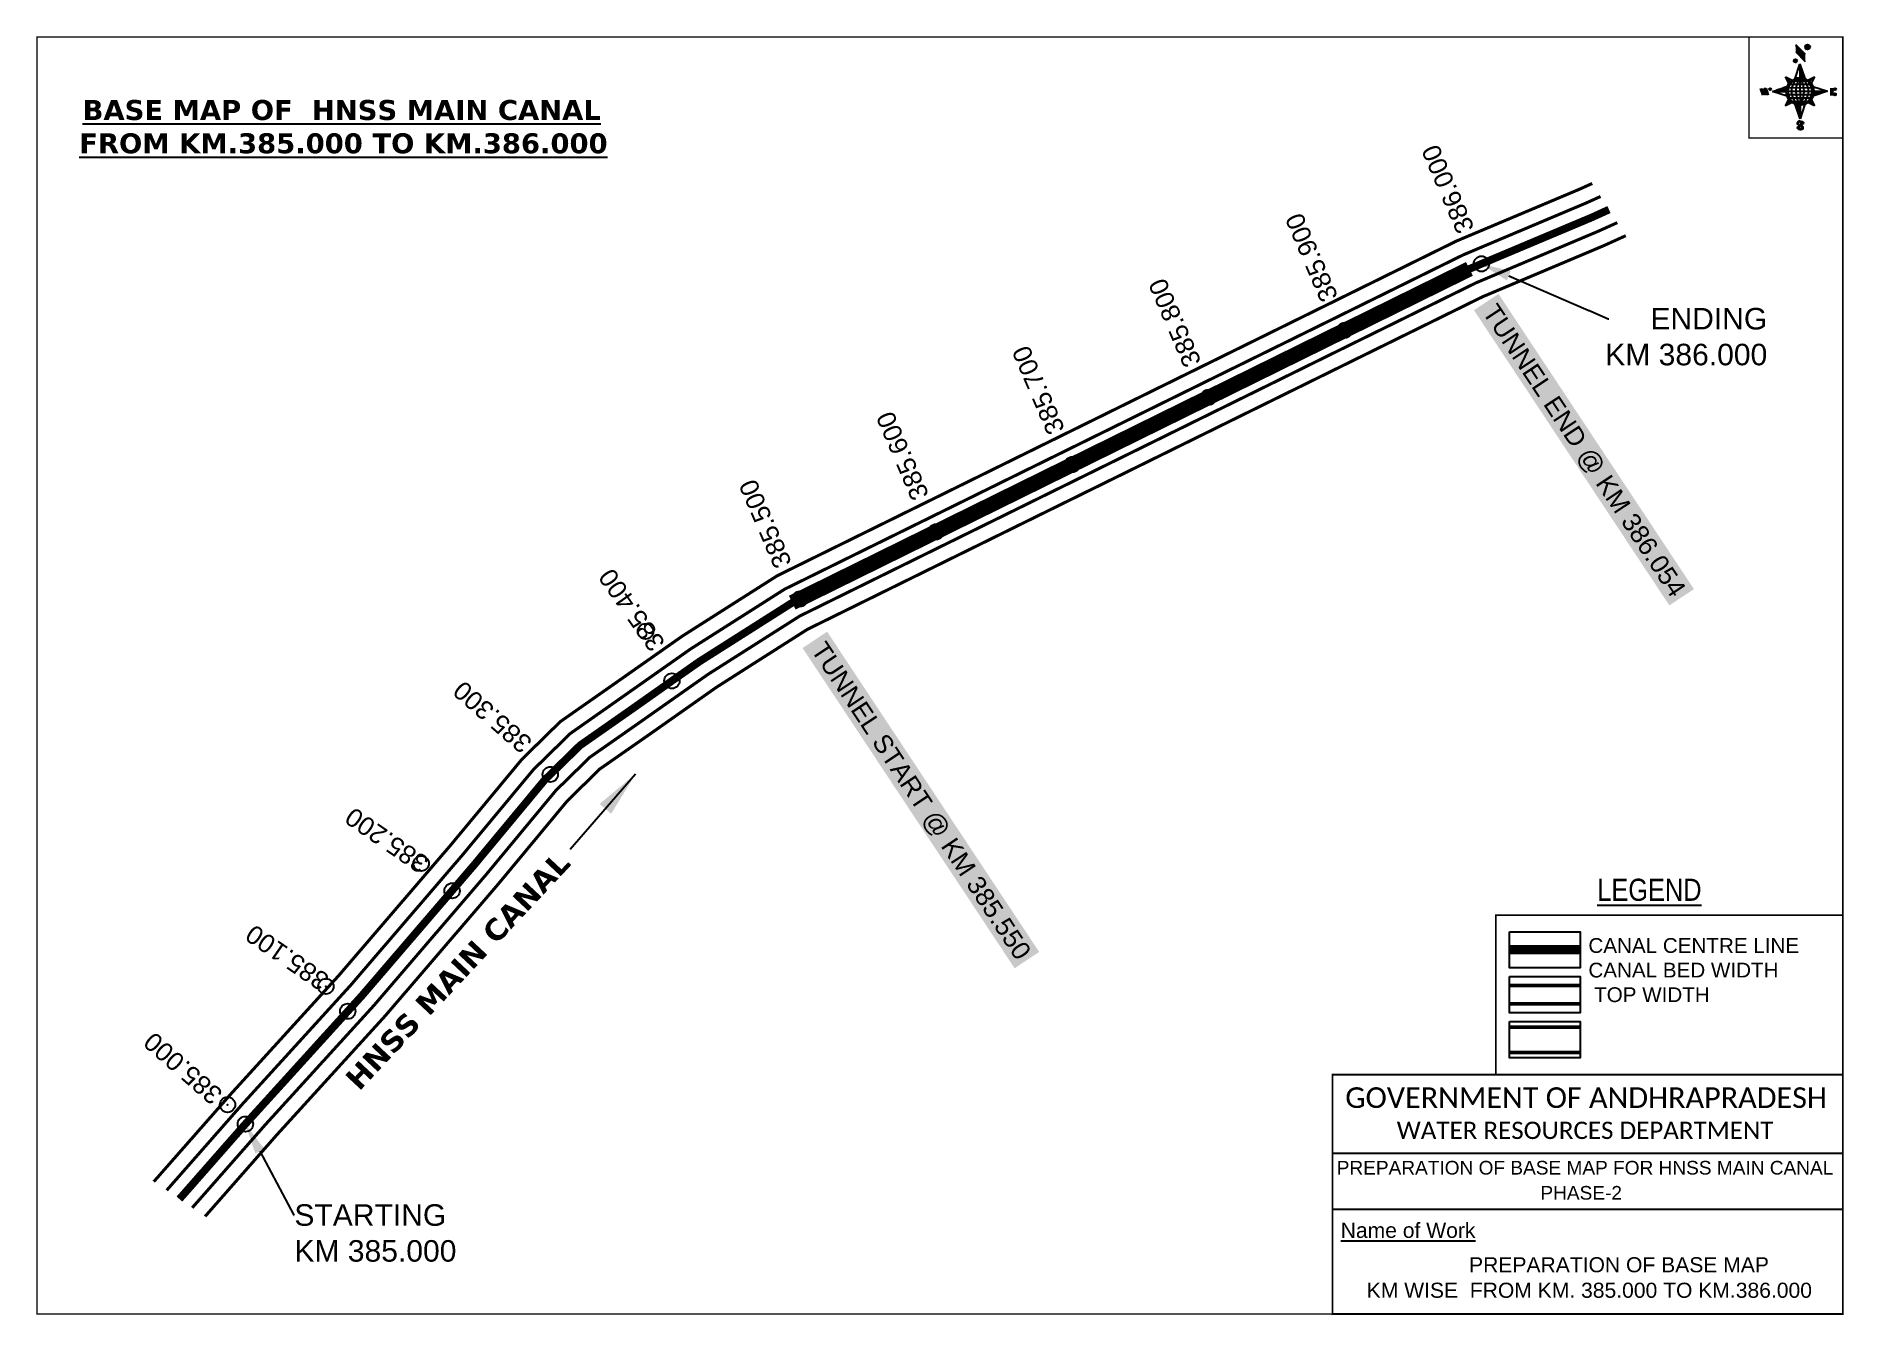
# Model space of a CAD drawing. Header units: inches. Extents: x 178180 to 179357, y 1582573 to 1583405.
import ezdxf
from ezdxf import colors
from ezdxf.entities.mleader import LeaderData, LeaderLine
from ezdxf.enums import TextEntityAlignment as Align
from ezdxf.math import Vec2, Vec3

# ---------------------------------------------------------------- set-up
doc = ezdxf.new("R2010")
doc.units = ezdxf.units.IN
doc.header["$MEASUREMENT"] = 0
doc.header["$PDMODE"] = 32
doc.header["$PDSIZE"] = 10
doc.linetypes.add('HIDDEN2', pattern=[0.1875, 0.125, -0.0625])
for name, color, linetype in [('AQUADUCT', 1, 'Continuous'), ('bord', 1, 'Continuous'), ('CANAL1', 242, 'Continuous'), ('CSMark', 72, 'Continuous'), ('DCBMS', 232, 'Continuous'), ('PAGE', 7, 'Continuous'), ('STRUCTURE', 5, 'Continuous'), ('TEXT', 6, 'Continuous')]:
    doc.layers.add(name, color=color, linetype=linetype)
doc.styles.add('ARIALN', font='ARIALN_1.TTF')
doc.styles.get("Standard").update_dxf_attribs({"font": 'ARIAL_1.TTF'})
doc.dimstyles.get("Standard").update_dxf_attribs({"dimtxt": 0.18, "dimasz": 0.18, "dimexe": 0.18, "dimexo": 0.0625, "dimgap": 0.09, "dimtad": 0, "dimtih": 1, "dimtoh": 1, "dimdec": 4, "dimzin": 0, "dimdsep": 46, "dimtxsty": 'Standard', "dimcen": 0.09, "dimadec": 0, "dimazin": 0, "dimtfac": 1, "dimtdec": 4, "dimtofl": 0, "dimtmove": 0, "dimatfit": 3, "dimfxl": 0, "dimtolj": 1, "dimtzin": 0, "dimarcsym": 0})
pattern_1 = [(267.297113149, (-8720374.938, 50637915.138), (10.5367255337, -0.497431438), [])]
pattern_2 = [(357.297113149, (-8720374.938, 50637915.138), (0.497431438, 10.5367255337), [])]

# ---------------------------------------------------------------- blocks, each defined once
blk = doc.blocks.new('*X8')
at = {"color": 0, "linetype": 'Continuous'}
for p, q in [((6321.6, 240.5), (6322.3, 241.2)), ((6321.6, 240.3), (6322.3, 241)), ((6321.6, 240.1), (6322.3, 240.8)), ((6321.6, 239.9), (6322.4, 240.7)), ((6321.6, 239.8), (6322.4, 240.6)), ((6321.6, 239.6), (6322.5, 240.5)), ((6321.6, 239.4), (6322.5, 240.3)), ((6321.6, 239.2), (6322.6, 240.2)), ((6321.7, 239.1), (6322.6, 240.1)), ((6321.8, 240.8), (6322.4, 241.4)), ((6321.8, 239), (6322.7, 240)), ((6321.8, 239), (6322.8, 239.9)), ((6321.9, 238.9), (6322.9, 239.8)), ((6322, 238.8), (6323, 239.7)), ((6322.1, 241.3), (6322.4, 241.6)), ((6322.1, 238.7), (6323.1, 239.6)), ((6322.2, 238.6), (6323.1, 239.6)), ((6322.3, 238.5), (6323.2, 239.5)), ((6322.4, 238.5), (6323.3, 239.4)), ((6322.5, 238.4), (6323.4, 239.3)), ((6322.7, 238.4), (6323.6, 239.3)), ((6322.8, 238.3), (6323.7, 239.2)), ((6322.9, 238.3), (6323.8, 239.1)), ((6323.1, 238.2), (6323.9, 239.1)), ((6323.2, 238.2), (6324, 239)), ((6323.3, 238.2), (6324.2, 239)), ((6323.5, 238.1), (6324.3, 238.9)), ((6323.7, 238.1), (6324.4, 238.9)), ((6323.8, 238.1), (6324.6, 238.8)), ((6324.1, 238.2), (6324.7, 238.8)), ((6324.3, 238.3), (6324.9, 238.8)), ((6324.6, 238.3), (6325.1, 238.8)), ((6324.8, 238.4), (6325.2, 238.8)), ((6325.1, 238.5), (6325.4, 238.8)), ((6325.4, 238.6), (6325.6, 238.8))]:
    blk.add_line(p, q, dxfattribs=at)
blk = doc.blocks.new('*X7')
at = {"color": 0, "linetype": 'Continuous'}
for p, q in [((6324.4, 240.3), (6324.5, 240.4)), ((6324.6, 240.3), (6324.8, 240.5)), ((6324.7, 240.2), (6325, 240.5)), ((6324.8, 240.2), (6325.2, 240.6)), ((6325, 240.1), (6325.5, 240.6)), ((6325.1, 240.1), (6325.6, 240.6)), ((6325.2, 240), (6325.8, 240.6)), ((6325.3, 240), (6326, 240.6)), ((6325.4, 239.9), (6326.1, 240.6)), ((6325.5, 239.8), (6326.2, 240.5)), ((6325.6, 239.8), (6326.3, 240.5)), ((6325.7, 239.7), (6326.5, 240.4)), ((6325.9, 239.6), (6326.6, 240.3)), ((6326, 239.5), (6326.7, 240.3)), ((6326, 239.4), (6326.8, 240.2)), ((6326.1, 239.3), (6327, 240.2)), ((6326.2, 239.3), (6327.1, 240.1)), ((6326.3, 239.2), (6327.1, 240)), ((6326.4, 239.1), (6327.2, 239.9)), ((6326.5, 239), (6327.3, 239.8)), ((6326.5, 238.9), (6327.4, 239.7)), ((6326.6, 238.8), (6327.5, 239.6)), ((6326.7, 238.7), (6327.5, 239.5)), ((6326.8, 238.6), (6327.6, 239.4)), ((6326.8, 238.5), (6327.7, 239.3)), ((6326.8, 236.5), (6327.4, 237)), ((6326.9, 238.3), (6327.8, 239.2)), ((6326.9, 238.2), (6327.9, 239.1)), ((6326.9, 236.8), (6327.6, 237.4)), ((6327, 238.1), (6327.8, 239)), ((6327, 237.9), (6327.8, 238.8)), ((6327, 237.8), (6327.8, 238.6)), ((6327, 237.6), (6327.8, 238.4)), ((6327, 237.4), (6327.8, 238.2)), ((6327, 237.3), (6327.8, 238)), ((6327, 237.1), (6327.8, 237.9))]:
    blk.add_line(p, q, dxfattribs=at)
blk = doc.blocks.new('H')
at = {"layer": 'bord', "extrusion": (0.000427885, 0.004792, 0.999988)}
h = blk.add_hatch(dxfattribs=at)
h.set_pattern_fill('LINE', color=8, scale=84.387686, angle=-2.7029, style=0)
h.set_pattern_definition(pattern_2)
h.paths.add_polyline_path([(-492, 786, -0.090992), (-448, 775), (-486, 912)])
h = blk.add_hatch(dxfattribs=at)
h.set_pattern_fill('LINE', color=8, scale=84.387686, angle=-92.7029, style=0)
h.set_pattern_definition(pattern_1)
h.paths.add_polyline_path([(-625, 665, -0.090992), (-615, 710), (-751, 671)])
h = blk.add_hatch(dxfattribs=at)
h.set_pattern_fill('LINE', color=8, scale=84.387686, angle=-2.7029, style=0)
h.set_pattern_definition(pattern_2)
h.paths.add_polyline_path([(-504, 533, -0.090992), (-549, 543), (-510, 406)])
h = blk.add_hatch(dxfattribs=at)
h.set_pattern_fill('LINE', color=8, scale=84.387686, angle=-92.7029, style=0)
h.set_pattern_definition(pattern_1)
h.paths.add_polyline_path([(-246, 647), (-372, 653, -0.090992), (-382, 609)])
for p, q in [((-519, 1020, -1217), (-435, 927, -1216)), ((-516, 1087, -1217), (-432, 994, -1217)), ((-538, 774, -1216), (-487, 906, -1216)), ((-487, 906, -1216), (-493, 780, -1216)), ((-487, 906, -1216), (-448, 769, -1216)), ((-865, 701, -1215), (-847, 638, -1215)), ((-847, 700, -1215), (-829, 637, -1215)), ((-829, 699, -1215), (-811, 636, -1215)), ((-829, 699, -1215), (-811, 698, -1215)), ((-811, 698, -1215), (-794, 635, -1215)), ((-752, 665, -1215), (-615, 704, -1215)), ((-627, 794, -1216), (-567, 760, -1216)), ((-627, 794, -1216), (-584, 747, -1215)), ((-599, 731, -1215), (-627, 794, -1216)), ((-421, 753, -1216), (-359, 781, -1216)), ((-359, 781, -1216), (-405, 739, -1216)), ((-359, 781, -1216), (-392, 721, -1215)), ((-379, 693, -1215), (-246, 641, -1215)), ((-213, 669, -1215), (-217, 601, -1215)), ((-752, 665, -1215), (-625, 659, -1215)), ((-619, 614, -1215), (-752, 665, -1215)), ((-639, 526, -1214), (-606, 585, -1215)), ((-639, 526, -1214), (-593, 568, -1215)), ((-577, 553, -1215), (-639, 526, -1214)), ((-511, 400, -1214), (-549, 537, -1214)), ((-460, 533, -1215), (-511, 400, -1214)), ((-505, 527, -1214), (-511, 400, -1214)), ((-371, 513, -1214), (-431, 546, -1215)), ((-371, 513, -1214), (-414, 560, -1215)), ((-399, 576, -1215), (-371, 513, -1214)), ((-246, 641, -1215), (-383, 603, -1215)), ((-373, 647, -1215), (-246, 641, -1215)), ((-197, 600, -1215), (-194, 668, -1215))]:
    blk.add_line(p, q, dxfattribs=at)
at = {"layer": 'bord', "color": 8, "linetype": 'ByBlock', "extrusion": (0.000427885, 0.004792, 0.999988)}
for p, q in [((-375, 679, -1215), (-620, 691, -1215)), ((-386, 711, -1215), (-605, 722, -1215)), ((-411, 744, -1216), (-578, 752, -1216)), ((-493, 780, -1216), (-505, 527, -1214)), ((-373, 647, -1215), (-625, 659, -1215)), ((-378, 616, -1215), (-623, 628, -1215)), ((-392, 585, -1215), (-611, 595, -1215)), ((-420, 555, -1215), (-587, 562, -1215))]:
    blk.add_line(p, q, dxfattribs=at)
at = {"layer": 'bord', "extrusion": (0.000427885, 0.004792, 0.999988), "elevation": -1212}
for points, const_width in [([(-522, 960), (-516, 1093)], 1.61), ([(-434, 933), (-428, 1066)], 1.61), ([(-870, 707), (-846, 706)], 0.642), ([(-829, 643), (-821, 678)], 0.642), ([(-793, 641), (-782, 694)], 0.642), ([(-223, 676), (-174, 673)], 0.706), ([(-829, 643), (-855, 644)], 0.642), ([(-811, 642), (-784, 641)], 0.642), ([(-177, 605), (-226, 607)], 0.706), ([(-195, 645), (-185, 644)], 0.706)]:
    blk.add_lwpolyline(points, dxfattribs=dict(at, const_width=const_width))
for points, const_width in [([(-414, 1073, 1), (-398, 1058, 1)], 22.3), ([(-530, 950, 1), (-520, 939, 1)], 14.8), ([(-776, 697, 1), (-769, 690, 1)], 8.9), ([(-180, 618, 1), (-173, 611, 1)], 9.79), ([(-178, 667, 1), (-171, 660, 1)], 9.79), ([(-490, 362, 1), (-498, 369, 1)], 11.1), ([(-525, 322, 1), (-533, 329, 1)], 11.1)]:
    blk.add_lwpolyline(points, format="xyb", close=True, dxfattribs=dict(at, const_width=const_width))
for points in [[(-537, 317), (-531, 310), (-520, 307), (-505, 307), (-494, 310), (-486, 318), (-487, 326), (-491, 333), (-494, 336), (-503, 341), (-522, 347), (-530, 352), (-534, 355), (-537, 363), (-537, 373), (-530, 381), (-520, 384), (-504, 384), (-493, 380), (-487, 373)], [(-522, 348), (-526, 354), (-528, 361), (-528, 371), (-526, 375), (-521, 381), (-515, 384)], [(-505, 307), (-499, 312), (-497, 319), (-497, 327), (-501, 335), (-509, 343)]]:
    blk.add_lwpolyline(points, dxfattribs=at)
at = {"layer": 'bord', "extrusion": (0.000427885, 0.004792, 0.999988)}
for centre, radius in [((-406, 1065, -1212), 22.3), ((-525, 944, -1212), 14.8), ((-773, 694, -1212), 8.9), ((-498, 659, -1212), 127), ((-177, 615, -1212), 9.79), ((-174, 663, -1212), 9.79), ((-494, 365, -1212), 11.1), ((-529, 325, -1212), 11.1)]:
    blk.add_circle(centre, radius, dxfattribs=at)
at = {"layer": 'bord', "color": 8, "linetype": 'ByBlock', "extrusion": (0.000427885, 0.004792, 0.999988)}
for centre, radius, start, end in [((-482, 658, -1212), 128, 94.9254, 259.6691), ((-437, 656, -1212), 141, 113.2864, 241.308), ((-316, 651, -1212), 222, 142.5892, 212.0053), ((-560, 662, -1212), 141, 293.2864, 61.308), ((-681, 668, -1212), 222, 322.5892, 32.0053), ((-515, 660, -1212), 128, 274.9254, 79.6691)]:
    blk.add_arc(centre, radius, start, end, dxfattribs=at)
at = {"layer": 'bord', "extrusion": (0.000427885, 0.004792, 0.999988)}
for points in [[(-516, 1093, -1212), (-431, 1000, -1212), (-519, 1026, -1212), (-434, 933, -1212)], [(-864, 707, -1212), (-846, 706, -1212), (-846, 644, -1212), (-829, 643, -1212)], [(-829, 705, -1212), (-811, 704, -1212), (-811, 642, -1212), (-793, 641, -1212)], [(-193, 674, -1212), (-197, 606, -1212), (-213, 675, -1212), (-216, 607, -1212)]]:
    blk.add_solid(points, dxfattribs=at)
at = {"layer": 'bord', "extrusion": (0.000427885, 0.004792, 0.999988), "xscale": 7.977342409717546, "yscale": 7.977342408231451, "zscale": 7.977342408476333, "rotation": 138.0840426661453}
for name, p in [('*X7', (38301, -31929, -1212)), ('*X8', (38314, -31951, -1212))]:
    blk.add_blockref(name, p, dxfattribs=at)

msp = doc.modelspace()

# ---------------------------------------------------------------- linework, layer by layer
at = {"color": 6, "const_width": 10}
msp.add_lwpolyline([(178672.5, 1583036.7), (179113.2, 1583253.9)], dxfattribs=at)
at = {"color": 96, "const_width": 10}
msp.add_lwpolyline([(178672.5, 1583036.7), (179113.2, 1583253.9)], dxfattribs=at)
at = {"layer": 'CANAL1', "color": 200, "const_width": 2}
for points in [[(178257, 1582659.9), (178307.2, 1582717), (178377.5, 1582794.2), (178450.1, 1582878.8), (178496.6, 1582934.8), (178521.6, 1582959.3), (178556.9, 1582984), (178600.9, 1583014.9), (178662.7, 1583054.2), (179104.9, 1583272.1), (179184.7, 1583305.7), (179193.1, 1583309.5)], [(178290.4, 1582637.3), (178337, 1582690.3), (178407.5, 1582767.7), (178480.6, 1582852.9), (178526.1, 1582907.7), (178547.2, 1582928.4), (178579.9, 1582951.2), (178623.1, 1582981.6), (178682.3, 1583019.3), (179121.6, 1583235.7), (179200.8, 1583269.1), (179214.9, 1583275.5)]]:
    msp.add_lwpolyline(points, dxfattribs=at)
at = {"layer": 'CANAL1', "color": 5, "const_width": 2}
for points in [[(178265.4, 1582654.3), (178314.6, 1582710.3), (178385, 1582787.6), (178457.7, 1582872.3), (178504, 1582928), (178528, 1582951.5), (178562.6, 1582975.8), (178606.4, 1583006.6), (178667.6, 1583045.5), (179109.1, 1583263), (179188.7, 1583296.6), (179198.5, 1583301)], [(178282, 1582642.9), (178329.6, 1582697), (178400, 1582774.3), (178473, 1582859.4), (178518.7, 1582914.5), (178540.8, 1582936.1), (178574.1, 1582959.4), (178617.6, 1582990), (178677.4, 1583028), (179117.4, 1583244.8), (179196.8, 1583278.3), (179209.4, 1583284)]]:
    msp.add_lwpolyline(points, dxfattribs=at)
at = {"layer": 'CANAL1', "color": 1, "linetype": 'HIDDEN2', "ltscale": 100, "const_width": 5}
for points in [[(178594.2, 1582985.8), (178612, 1582998.3), (178672.5, 1583036.7), (179113.2, 1583253.9), (179192.8, 1583287.4), (179204, 1583292.5)], [(178273.7, 1582648.6), (178316.6, 1582697.4), (178392.5, 1582781), (178465.3, 1582865.8), (178511.4, 1582921.3), (178534.4, 1582943.8), (178568.4, 1582967.6), (178594.2, 1582985.8)]]:
    msp.add_lwpolyline(points, dxfattribs=at)
at = {"layer": 'CANAL1', "color": 1, "linetype": 'HIDDEN2', "ltscale": 100, "const_width": 6, "elevation": -0.4}
msp.add_lwpolyline([(179185.2, 1582810.9), (179139.2, 1582810.9)], dxfattribs=at)
at = {"layer": 'CANAL1', "color": 5, "const_width": 2.4, "elevation": -0.4}
for points in [[(179185.2, 1582787.6), (179139.2, 1582787.6)], [(179185.2, 1582775.6), (179139.2, 1582775.6)]]:
    msp.add_lwpolyline(points, dxfattribs=at)
at = {"layer": 'CANAL1', "color": 200, "const_width": 2.4, "elevation": -0.4}
for points in [[(179185.2, 1582760.4), (179139.2, 1582760.4)], [(179185.2, 1582743.9), (179139.2, 1582743.9)]]:
    msp.add_lwpolyline(points, dxfattribs=at)
at = {"layer": 'CSMark', "color": 2}
for p in [(179121, 1583257.2), (179032.1, 1583214), (178943.4, 1583170.3), (178854.8, 1583126.6), (178766.1, 1583082.8), (178677.4, 1583039.1), (178577, 1583018), (178431, 1582867), (178369, 1582787), (178305, 1582710)]:
    msp.add_point(p, dxfattribs=at)
at = {"layer": 'CSMark', "color": 3}
for p in [(178594.2, 1582985.8), (178515, 1582924.9), (178451.1, 1582849.2), (178383.2, 1582770.8), (178316.6, 1582697.4)]:
    msp.add_point(p, dxfattribs=at)
at = {"layer": 'PAGE', "const_width": 1}
msp.add_lwpolyline([(178181, 1582573.8), (179356.2, 1582573.8), (179356.2, 1583404.8), (178181, 1583404.8), (178181, 1582573.8)], dxfattribs=at)
at = {"layer": 'PAGE'}
for points, const_width in [([(179356.2, 1583404.8), (179295.1, 1583404.8), (179295.1, 1583339.1), (179356.2, 1583339.1)], 1), ([(179130.4, 1582833.3), (179356.2, 1582833.3), (179356.2, 1582729.5), (179130.4, 1582729.5)], 1.2), ([(179024.1, 1582729.5), (179356.2, 1582729.5), (179356.2, 1582573.8), (179024.1, 1582573.8)], 1.2)]:
    msp.add_lwpolyline(points, close=True, dxfattribs=dict(at, const_width=const_width))
at = {"layer": 'PAGE', "elevation": -0.4}
for points in [[(179139.2, 1582822.6), (179185.2, 1582822.6), (179185.2, 1582799.1), (179139.2, 1582799.1)], [(179139.2, 1582793.4), (179185.2, 1582793.4), (179185.2, 1582769.8), (179139.2, 1582769.8)], [(179139.2, 1582764.1), (179185.2, 1582764.1), (179185.2, 1582740.6), (179139.2, 1582740.6)]]:
    msp.add_lwpolyline(points, close=True, dxfattribs=at)
at = {"layer": 'PAGE'}
for points in [[(179024.1, 1582678.5), (179356.2, 1582678.5)], [(179024.1, 1582642.1), (179356.2, 1582642.1)]]:
    msp.add_lwpolyline(points, dxfattribs=at)

# ---------------------------------------------------------------- block references
at = {"layer": 'AQUADUCT', "color": 1, "xscale": 0.0703495379661093, "yscale": 0.07034953800030053, "zscale": 0.07034953795990817, "rotation": 3.078330607406165}
msp.add_blockref('H', (179365.8, 1583325.4, 85.4), dxfattribs=at)

# ---------------------------------------------------------------- texts
at = {"layer": 'CANAL1', "color": 7, "insert": (178379.8, 1582727.3), "char_height": 14, "width": 205.129, "attachment_point": 1, "rotation": 46.9161}
msp.add_mtext('\\pi0.96322;{\\fVerdana|b1|i0|c0|p34;HNSS MAIN CANAL}', dxfattribs=at)
at = {"layer": 'CSMark', "color": 1}
for s, rotation, p in [('386.000', 113.3079, (179111.1, 1583277.9)), ('385.900', 113.3079, (179022.4, 1583233.4)), ('385.800', 113.3079, (178933.4, 1583190.9)), ('385.700', 113.3079, (178844.6, 1583147.1)), ('385.600', 113.3079, (178756.2, 1583104.3)), ('385.500', 113.3079, (178666.9, 1583060.1)), ('385.400', 125.0863, (178585.4, 1583007.1)), ('385.300', 138.8628, (178500.2, 1582942.3)), ('385.200', 145.3888, (178433.5, 1582864.8)), ('385.100', 145.3888, (178368.7, 1582788.5)), ('385.000', 138.6645, (178298.7, 1582713.6))]:
    msp.add_text(s, height=12, rotation=rotation, dxfattribs=at).set_placement(p, align=Align.MIDDLE_LEFT)
at = {"layer": 'PAGE', "extrusion": (0.000201441, 0.004807, 0.999988), "style": 'ARIALN'}
msp.add_text('%%ULEGEND', height=14.4, rotation=359.9999, dxfattribs=at).set_placement((179230.3, 1582831.4, 7644.6), align=Align.MIDDLE)
at = {"layer": 'PAGE', "extrusion": (0.000201441, 0.004807, 0.999988)}
for s, height, p in [('PREPARATION OF BASE MAP FOR HNSS MAIN CANAL', 8.878, (179026.8, 1582646.1, 7643.7)), ('%%UName of Work', 9.822, (179029.4, 1582604.9, 7642.3))]:
    msp.add_text(s, height=height, rotation=359.9999, dxfattribs=at).set_placement(p)
for s, height, p in [('PHASE-2', 8.88, (179185.9, 1582634.2, 7643.6)), ('PREPARATION OF BASE MAP', 9.822, (179210.5, 1582587.4, 7642.4)), ('KM WISE  FROM KM. 385.000 TO KM.386.000', 9.822, (179191.2, 1582570.8, 7642.4))]:
    msp.add_text(s, height=height, rotation=359.9999, dxfattribs=at).set_placement(p, align=Align.MIDDLE_CENTER)
at = {"layer": 'PAGE', "extrusion": (0.000201441, 0.004807, 0.999988), "attachment_point": 1, "text_direction": (1, -1e-06, -0.000201)}
for s, insert, char_height, width in [('CANAL CENTRE LINE CANAL BED WIDTH {\\H2.3732x; }\\P TOP WIDTH{\\H1.9155x; }', (179190.6, 1582818.4, -0.4), 9.6, 168.926), ('\\pi3.5885;{\\fCalibri|b0|i0|c0|p34;\\H1.3333x;GOVERNMENT OF ANDHRAPRADESH\\P\\pi37.073;\\H0.83998x;WATER RESOURCES DEPARTMENT}', (179028.8, 1582721.3, -1.3), 10.059, 321.276)]:
    msp.add_mtext(s, dxfattribs=dict(at, insert=insert, char_height=char_height, width=width))
at = {"layer": 'STRUCTURE', "color": 5, "char_height": 12, "attachment_point": 1, "rotation": 303.5077, "bg_fill": 1, "box_fill_scale": 1.3, "bg_fill_color": 7, "bg_fill_true_color": 16777215, "bg_fill_transparency": 4390977}
for s, insert, width in [('\\pi0.26055;TUNNEL END @ KM 386.054', (179131.1, 1583232.6), 223.168), ('\\pi0.25645;TUNNEL START @ KM 385.550', (178694.2, 1583012.8), 242.723)]:
    msp.add_mtext(s, dxfattribs=dict(at, insert=insert, width=width))
at = {"layer": 'TEXT', "color": 1, "insert": (178188.9, 1583363.8), "char_height": 13, "width": 379.826, "attachment_point": 1}
msp.add_mtext('\\pi21.755;{\\fVerdana|b1|i0|c0|p34;\\LBASE MAP OF  HNSS MAIN CANAL \\P\\pi19.564;FROM KM.385.000 TO KM.386.000}', dxfattribs=at)

# ---------------------------------------------------------------- leaders
at = {"layer": 'CANAL1', "color": 7}
msp.add_leader([(178570.5, 1582925.2), (178528, 1582876)], dimstyle='Standard', override={"dimasz": 30, "dimgap": 0.09, "dimtad": 0}, dxfattribs=at)
at = {"layer": 'DCBMS', "color": 5}
ml = msp.add_multileader_mtext('Standard', dxfattribs=at)
ml.set_content('STARTING\\PKM 385.000', color=5)
ml.set_leader_properties()
ml.build(insert=Vec2(0, 0))
ml.multileader.update_dxf_attribs({"dogleg_length": 0.36, "arrow_head_size": 20})
ctx = ml.context
ctx.base_point, ctx.char_height, ctx.arrow_head_size, ctx.landing_gap_size, ctx.plane_origin = Vec3(178348.4, 1582638.1), 14, 20, 0.09, Vec3(178519.3, 1582710.9)
notes = []
notes.append((ctx, [(1, (1, 1, 0), (178348.1, 1582638.1), (1, 0), 0.36, [(0, [(178316.6, 1582697.4)], 0, [])])]))
ctx.mtext.insert, ctx.mtext.flow_direction = Vec3(178348.5, 1582645.2), 5
for ctx, leaders in notes:
    for number, flags, end, landing, length, lines in leaders:
        leader = LeaderData()
        leader.index, (leader.has_last_leader_line, leader.has_dogleg_vector, leader.attachment_direction) = number, flags
        leader.last_leader_point, leader.dogleg_vector, leader.dogleg_length = Vec3(end), Vec3(landing), length
        for number, points, colour, breaks in lines:
            line = LeaderLine()
            line.index, line.vertices, line.color, line.breaks = number, Vec3.list(points), colors.encode_raw_color(colour), breaks
            leader.lines.append(line)
        ctx.leaders.append(leader)

# ---------------------------------------------------------------- next in the draw order: leaders
ml = msp.add_multileader_mtext('Standard', dxfattribs=at)
ml.set_content('ENDING \\PKM 386.000', color=5)
ml.set_leader_properties()
ml.build(insert=Vec2(0, 0))
ml.multileader.update_dxf_attribs({"dogleg_length": 0.36, "arrow_head_size": 20})
ctx = ml.context
ctx.base_point, ctx.char_height, ctx.arrow_head_size, ctx.landing_gap_size, ctx.plane_origin = Vec3(179203.9, 1583221.4), 14, 20, 0.09, Vec3(179347.5, 1583433.7)
ctx.text_align_type = 2
notes = []
notes.append((ctx, [(1, (1, 1, 0), (179203.5, 1583221.4), (1, 0), 0.36, [(0, [(179120.4, 1583257.3)], 0, [])])]))
ctx.mtext.insert, ctx.mtext.width, ctx.mtext.alignment, ctx.mtext.flow_direction = Vec3(179307, 1583228.5), 109.049, 3, 5
ctx.mtext.has_bg_fill, ctx.mtext.bg_color, ctx.mtext.bg_scale_factor, ctx.mtext.bg_transparency, ctx.mtext.use_window_bg_color = 1, -1027028792, 1.5, 0, 1
for ctx, leaders in notes:
    for number, flags, end, landing, length, lines in leaders:
        leader = LeaderData()
        leader.index, (leader.has_last_leader_line, leader.has_dogleg_vector, leader.attachment_direction) = number, flags
        leader.last_leader_point, leader.dogleg_vector, leader.dogleg_length = Vec3(end), Vec3(landing), length
        for number, points, colour, breaks in lines:
            line = LeaderLine()
            line.index, line.vertices, line.color, line.breaks = number, Vec3.list(points), colors.encode_raw_color(colour), breaks
            leader.lines.append(line)
        ctx.leaders.append(leader)

doc.saveas('drawing.dxf')
